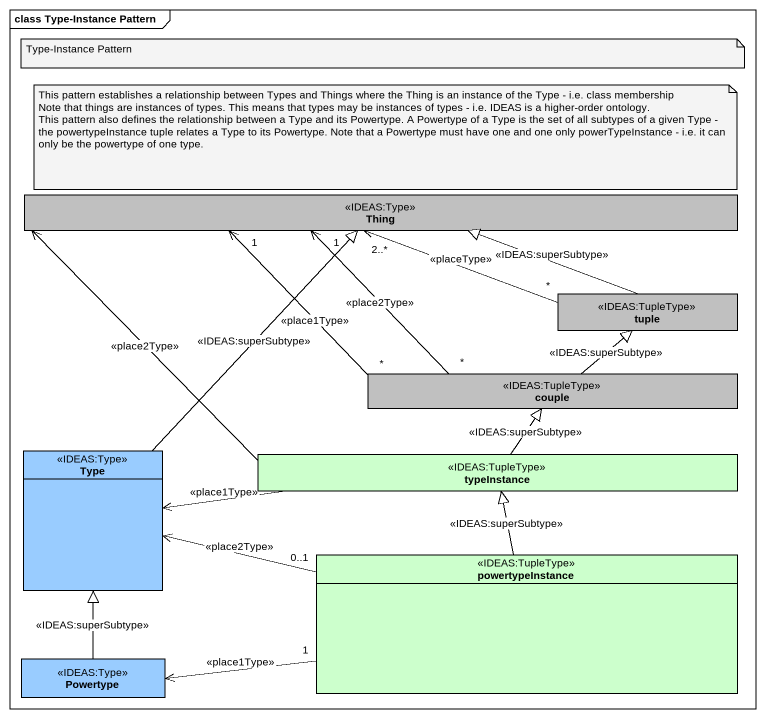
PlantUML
@startuml
mainframe class Type-Instance Pattern
hide circle
hide empty members
class Thing <<IDEAS:Type>> #C0C0C0
class tuple <<IDEAS:TupleType>> #C0C0C0
class couple <<IDEAS:TupleType>> #C0C0C0
class Type <<IDEAS:Type>> #99CCFF
class typeInstance <<IDEAS:TupleType>> #CCFFCC
class powertypeInstance <<IDEAS:TupleType>> #CCFFCC
class Powertype <<IDEAS:Type>> #99CCFF
tuple -left-|> Thing : <<IDEAS:superSubtype>>
tuple "*" -left-> "2..*" Thing : <<placeType>>
couple "*" -up-> "1" Thing : <<place2Type>>
couple "*" -up-> "1" Thing : <<place1Type>>
couple -up-|> tuple : <<IDEAS:superSubtype>>
Type -up-|> Thing : <<IDEAS:superSubtype>>
typeInstance -up-> Thing : <<place2Type>>
typeInstance -up-|> couple : <<IDEAS:superSubtype>>
typeInstance -left-> Type : <<place1Type>>
powertypeInstance "0..1" -left-> Type : <<place2Type>>
powertypeInstance -up-|> typeInstance : <<IDEAS:superSubtype>>
powertypeInstance "1" -left-> Powertype : <<place1Type>>
Powertype -up-|> Type : <<IDEAS:superSubtype>>
note as N1
  Type-Instance Pattern
end note
note as N2
  This pattern establishes a relationship between Types and Things where the Thing is an instance of the Type - i.e. class membership
  Note that things are instances of types. This means that types may be instances of types - i.e. IDEAS is a higher-order ontology.
  This pattern also defines the relationship between a Type and its Powertype. A Powertype of a Type is the set of all subtypes of a given Type - the powertypeInstance tuple relates a Type to its Powertype. Note that a Powertype must have one and one only powerTypeInstance - i.e. it can only be the powertype of one type.
end note
@enduml
